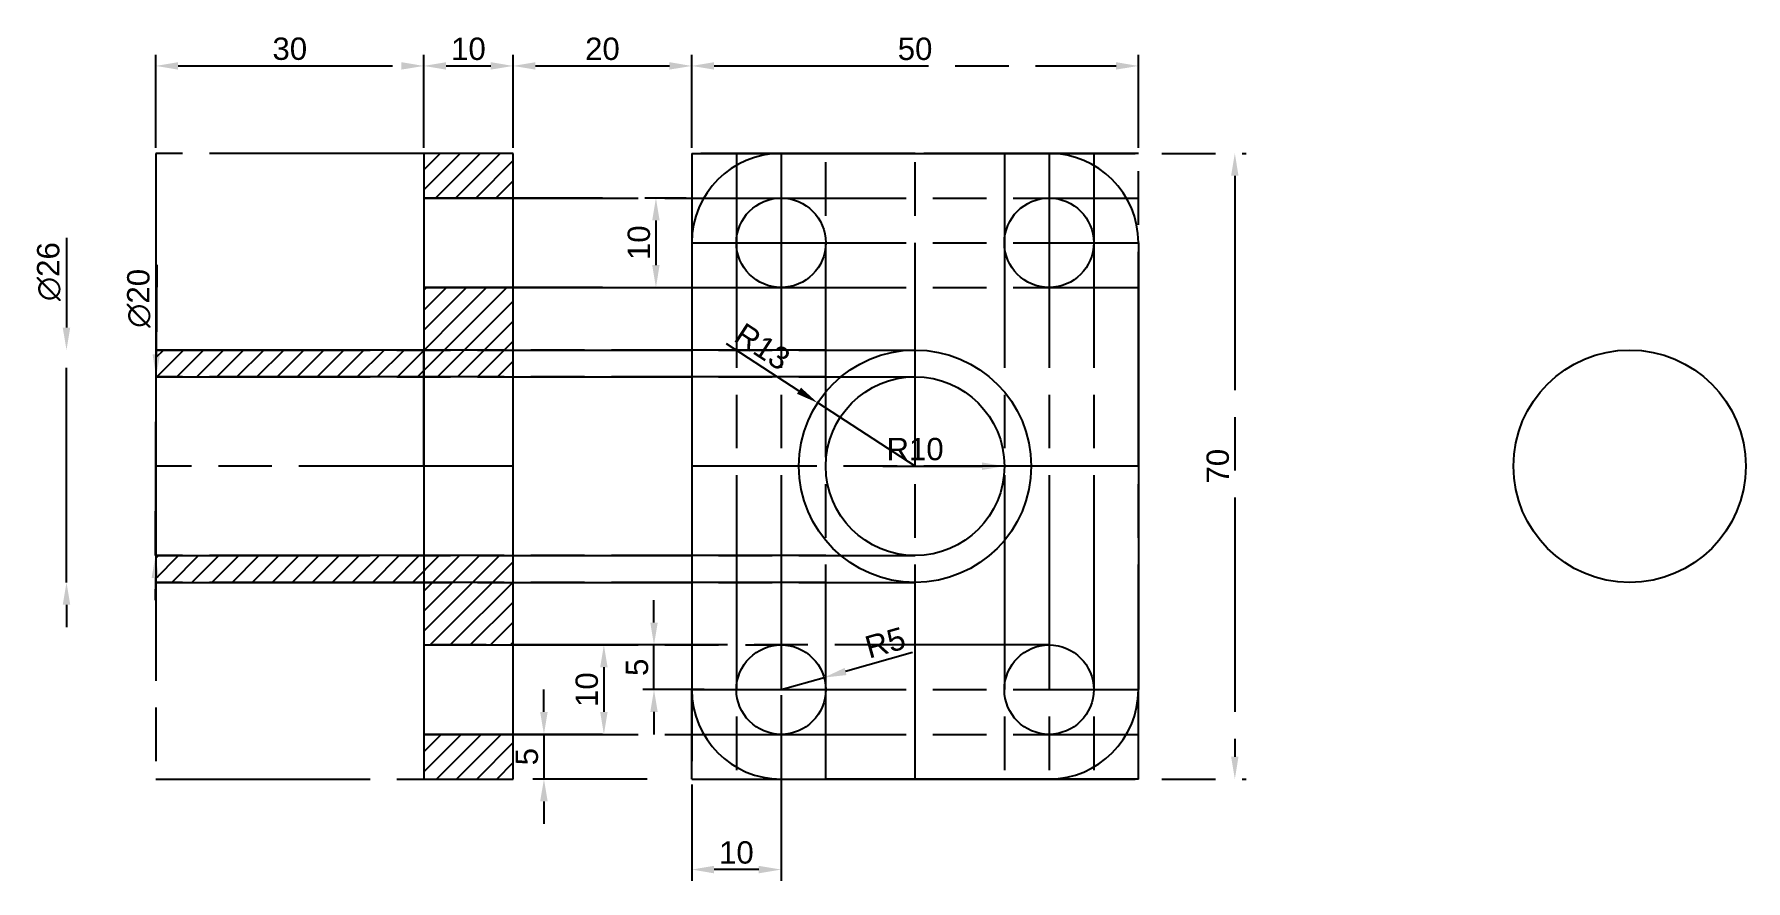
# Model space of a CAD drawing. Header units: millimetres. Extents: x -4 to 188, y -1 to 93.
import ezdxf

# ---------------------------------------------------------------- set-up
doc = ezdxf.new("R2010")
doc.units = ezdxf.units.MM
doc.linetypes.add('ACAD_ISO08W100', pattern=[36, 24, -3, 6, -3])
for name, color, linetype, true_color in [('Cotas', 7, 'ACAD_ISO08W100', 0xe60000), ('Guias', 7, 'ACAD_ISO08W100', 0x636363), ('Lineas', 7, 'Continuous', 0xffffff), ('Sombreado', 7, 'Continuous', 0x2dd7be)]:
    doc.layers.add(name, color=color, linetype=linetype, true_color=true_color)
doc.styles.get("Standard").update_dxf_attribs({"font": 'arial.ttf'})
doc.dimstyles.new('ISO-25', dxfattribs={"dimtxt": 2.5, "dimasz": 2.5, "dimexe": 1.25, "dimexo": 0.625, "dimtad": 1, "dimtxsty": 'Standard', "dimcen": 2.5, "dimadec": 0, "dimazin": 0, "dimtfac": 1, "dimtmove": 0, "dimatfit": 3, "dimfxl": 1, "dimarcsym": 0})

# ---------------------------------------------------------------- blocks, each defined once
blk = doc.blocks.new('*D2')
at = {"layer": 'Cotas', "color": 0, "lineweight": -2, "transparency": 16777216}
for p, q in [((95.63, 80), (132.05, 80)), ((130.8, 77.5), (130.8, 12.5)), ((95.63, 10), (132.05, 10))]:
    blk.add_line(p, q, dxfattribs=at)
at = {"layer": 'Cotas', "color": 0, "transparency": 16777216}
for points in [[(130.38, 77.5), (131.21, 77.5), (130.8, 80)], [(130.38, 12.5), (131.21, 12.5), (130.8, 10)]]:
    blk.add_solid(points, dxfattribs=at)
at = {"layer": 'Defpoints', "color": 0, "transparency": 16777216}
for p in [(95, 80), (95, 10), (130.8, 10)]:
    blk.add_point(p, dxfattribs=at)
at = {"layer": 'Cotas', "color": 0, "transparency": 16777216, "insert": (128.9, 45), "char_height": 2.5, "attachment_point": 5, "rotation": 90}
blk.add_mtext('70', dxfattribs=at)
blk = doc.blocks.new('*D3')
at = {"layer": 'Cotas', "color": 0, "lineweight": -2, "transparency": 16777216}
for p, q in [((70, 80.62), (70, 91.03)), ((120, 80.62), (120, 91.03)), ((72.5, 89.78), (117.5, 89.78))]:
    blk.add_line(p, q, dxfattribs=at)
at = {"layer": 'Cotas', "color": 0, "transparency": 16777216}
for points in [[(72.5, 90.2), (72.5, 89.37), (70, 89.78)], [(117.5, 90.2), (117.5, 89.37), (120, 89.78)]]:
    blk.add_solid(points, dxfattribs=at)
at = {"layer": 'Defpoints', "color": 0, "transparency": 16777216}
for p in [(120, 89.78), (70, 80), (120, 80)]:
    blk.add_point(p, dxfattribs=at)
at = {"layer": 'Cotas', "color": 0, "transparency": 16777216, "insert": (95, 91.68), "char_height": 2.5, "attachment_point": 5}
blk.add_mtext('50', dxfattribs=at)
blk = doc.blocks.new('*D4')
at = {"layer": 'Cotas', "color": 0, "lineweight": -2, "transparency": 16777216}
blk.add_line((91.39, 45), (102.5, 45), dxfattribs=at)
at = {"layer": 'Cotas', "color": 0, "transparency": 16777216}
blk.add_solid([(102.5, 45.42), (102.5, 44.58), (105, 45)], dxfattribs=at)
at = {"layer": 'Defpoints', "color": 0, "transparency": 16777216}
for p in [(95, 45), (105, 45)]:
    blk.add_point(p, dxfattribs=at)
at = {"layer": 'Cotas', "color": 0, "transparency": 16777216, "insert": (95, 46.9), "char_height": 2.5, "attachment_point": 5}
blk.add_mtext('R10', dxfattribs=at)
blk = doc.blocks.new('*D5')
at = {"layer": 'Cotas', "color": 0, "lineweight": -2, "transparency": 16777216}
for p, q in [((73.85, 58.74), (82, 53.44)), ((95, 45), (84.1, 52.08))]:
    blk.add_line(p, q, dxfattribs=at)
at = {"layer": 'Cotas', "color": 0, "transparency": 16777216}
blk.add_solid([(82.23, 53.79), (81.78, 53.1), (84.1, 52.08)], dxfattribs=at)
at = {"layer": 'Defpoints', "color": 0, "transparency": 16777216}
for p in [(84.1, 52.08), (95, 45)]:
    blk.add_point(p, dxfattribs=at)
at = {"layer": 'Cotas', "color": 0, "transparency": 16777216, "insert": (77.91, 58.37), "char_height": 2.5, "attachment_point": 5, "rotation": 326.9873}
blk.add_mtext('R13', dxfattribs=at)
blk = doc.blocks.new('*D6')
at = {"layer": 'Cotas', "color": 0, "lineweight": -2, "transparency": 16777216}
for p, q in [((69.38, 75), (64.74, 75)), ((65.99, 72.5), (65.99, 67.5)), ((60.63, 65), (67.24, 65))]:
    blk.add_line(p, q, dxfattribs=at)
at = {"layer": 'Cotas', "color": 0, "transparency": 16777216}
for points in [[(65.57, 72.5), (66.4, 72.5), (65.99, 75)], [(65.57, 67.5), (66.4, 67.5), (65.99, 65)]]:
    blk.add_solid(points, dxfattribs=at)
at = {"layer": 'Defpoints', "color": 0, "transparency": 16777216}
for p in [(70, 75), (60, 65), (65.99, 65)]:
    blk.add_point(p, dxfattribs=at)
at = {"layer": 'Cotas', "color": 0, "transparency": 16777216, "insert": (64.09, 70), "char_height": 2.5, "attachment_point": 5, "rotation": 90}
blk.add_mtext('10', dxfattribs=at)
blk = doc.blocks.new('*D7')
at = {"layer": 'Cotas', "color": 0, "lineweight": -2, "transparency": 16777216}
for p, q in [((63.15, 25), (58.91, 25)), ((60.16, 22.5), (60.16, 17.5)), ((54.4, 15), (61.41, 15))]:
    blk.add_line(p, q, dxfattribs=at)
at = {"layer": 'Cotas', "color": 0, "transparency": 16777216}
for points in [[(59.75, 22.5), (60.58, 22.5), (60.16, 25)], [(59.75, 17.5), (60.58, 17.5), (60.16, 15)]]:
    blk.add_solid(points, dxfattribs=at)
at = {"layer": 'Defpoints', "color": 0, "transparency": 16777216}
for p in [(63.77, 25), (53.77, 15), (60.16, 15)]:
    blk.add_point(p, dxfattribs=at)
at = {"layer": 'Cotas', "color": 0, "transparency": 16777216, "insert": (58.26, 20), "char_height": 2.5, "attachment_point": 5, "rotation": 90}
blk.add_mtext('10', dxfattribs=at)
blk = doc.blocks.new('*D8')
at = {"layer": 'Cotas', "color": 0, "lineweight": -2, "transparency": 16777216}
for p, q in [((53.45, 17.5), (53.45, 20)), ((55.02, 15), (52.2, 15)), ((53.45, 15), (53.45, 10)), ((65.02, 10), (52.2, 10)), ((53.45, 7.5), (53.45, 5))]:
    blk.add_line(p, q, dxfattribs=at)
at = {"layer": 'Cotas', "color": 0, "transparency": 16777216}
for points in [[(53.03, 17.5), (53.87, 17.5), (53.45, 15)], [(53.03, 7.5), (53.87, 7.5), (53.45, 10)]]:
    blk.add_solid(points, dxfattribs=at)
at = {"layer": 'Defpoints', "color": 0, "transparency": 16777216}
for p in [(55.65, 15), (53.45, 10), (65.65, 10)]:
    blk.add_point(p, dxfattribs=at)
at = {"layer": 'Cotas', "color": 0, "transparency": 16777216, "insert": (51.55, 12.5), "char_height": 2.5, "attachment_point": 5, "rotation": 90}
blk.add_mtext('5', dxfattribs=at)
blk = doc.blocks.new('*D9')
at = {"layer": 'Cotas', "color": 0, "lineweight": -2, "transparency": 16777216}
for p, q in [((94.73, 24.14), (87.22, 22.03)), ((80, 20), (84.81, 21.35))]:
    blk.add_line(p, q, dxfattribs=at)
at = {"layer": 'Cotas', "color": 0, "transparency": 16777216}
blk.add_solid([(87.11, 22.43), (87.33, 21.63), (84.81, 21.35)], dxfattribs=at)
at = {"layer": 'Defpoints', "color": 0, "transparency": 16777216}
for p in [(84.81, 21.35), (80, 20)]:
    blk.add_point(p, dxfattribs=at)
at = {"layer": 'Cotas', "color": 0, "transparency": 16777216, "insert": (91.66, 25.25), "char_height": 2.5, "attachment_point": 5, "rotation": 15.7058}
blk.add_mtext('R5', dxfattribs=at)
blk = doc.blocks.new('*D10')
at = {"layer": 'Cotas', "color": 0, "lineweight": -2, "transparency": 16777216}
for p, q in [((80, 19.38), (80, -1.38)), ((70, 9.38), (70, -1.38)), ((77.5, -0.13), (72.5, -0.13))]:
    blk.add_line(p, q, dxfattribs=at)
at = {"layer": 'Cotas', "color": 0, "transparency": 16777216}
for points in [[(72.5, 0.29), (72.5, -0.55), (70, -0.13)], [(77.5, 0.29), (77.5, -0.55), (80, -0.13)]]:
    blk.add_solid(points, dxfattribs=at)
at = {"layer": 'Defpoints', "color": 0, "transparency": 16777216}
for p in [(80, 20), (70, 10), (70, -0.13)]:
    blk.add_point(p, dxfattribs=at)
at = {"layer": 'Cotas', "color": 0, "transparency": 16777216, "insert": (75, 1.77), "char_height": 2.5, "attachment_point": 5}
blk.add_mtext('10', dxfattribs=at)
blk = doc.blocks.new('*D11')
at = {"layer": 'Cotas', "color": 0, "lineweight": -2, "transparency": 16777216}
for p, q in [((65.77, 27.5), (65.77, 30)), ((71.38, 25), (64.52, 25)), ((65.77, 20), (65.77, 25)), ((71.38, 20), (64.52, 20)), ((65.77, 17.5), (65.77, 15))]:
    blk.add_line(p, q, dxfattribs=at)
at = {"layer": 'Cotas', "color": 0, "transparency": 16777216}
for points in [[(65.36, 27.5), (66.19, 27.5), (65.77, 25)], [(65.36, 17.5), (66.19, 17.5), (65.77, 20)]]:
    blk.add_solid(points, dxfattribs=at)
at = {"layer": 'Defpoints', "color": 0, "transparency": 16777216}
for p in [(65.77, 25), (72, 25), (72, 20)]:
    blk.add_point(p, dxfattribs=at)
at = {"layer": 'Cotas', "color": 0, "transparency": 16777216, "insert": (63.88, 22.5), "char_height": 2.5, "attachment_point": 5, "rotation": 90}
blk.add_mtext('5', dxfattribs=at)
blk = doc.blocks.new('*D12')
at = {"layer": 'Cotas', "color": 0, "lineweight": -2, "transparency": 16777216}
for p, q in [((50, 80.62), (50, 91.03)), ((70, 80.62), (70, 91.03)), ((52.5, 89.78), (67.5, 89.78))]:
    blk.add_line(p, q, dxfattribs=at)
at = {"layer": 'Cotas', "color": 0, "transparency": 16777216}
for points in [[(52.5, 90.2), (52.5, 89.37), (50, 89.78)], [(67.5, 90.2), (67.5, 89.37), (70, 89.78)]]:
    blk.add_solid(points, dxfattribs=at)
at = {"layer": 'Defpoints', "color": 0, "transparency": 16777216}
for p in [(70, 89.78), (50, 80), (70, 80)]:
    blk.add_point(p, dxfattribs=at)
at = {"layer": 'Cotas', "color": 0, "transparency": 16777216, "insert": (60, 91.68), "char_height": 2.5, "attachment_point": 5}
blk.add_mtext('20', dxfattribs=at)
blk = doc.blocks.new('*D13')
at = {"layer": 'Cotas', "color": 0, "lineweight": -2, "transparency": 16777216}
for p, q in [((40, 80.62), (40, 91.03)), ((50, 80.62), (50, 91.03)), ((42.5, 89.78), (47.5, 89.78))]:
    blk.add_line(p, q, dxfattribs=at)
at = {"layer": 'Cotas', "color": 0, "transparency": 16777216}
for points in [[(42.5, 90.2), (42.5, 89.37), (40, 89.78)], [(47.5, 90.2), (47.5, 89.37), (50, 89.78)]]:
    blk.add_solid(points, dxfattribs=at)
at = {"layer": 'Defpoints', "color": 0, "transparency": 16777216}
for p in [(50, 89.78), (40, 80), (50, 80)]:
    blk.add_point(p, dxfattribs=at)
at = {"layer": 'Cotas', "color": 0, "transparency": 16777216, "insert": (45, 91.68), "char_height": 2.5, "attachment_point": 5}
blk.add_mtext('10', dxfattribs=at)
blk = doc.blocks.new('*D14')
at = {"layer": 'Cotas', "color": 0, "lineweight": -2, "transparency": 16777216}
for p, q in [((10, 80.62), (10, 91.03)), ((40, 80.62), (40, 91.03)), ((12.5, 89.78), (37.5, 89.78))]:
    blk.add_line(p, q, dxfattribs=at)
at = {"layer": 'Cotas', "color": 0, "transparency": 16777216}
for points in [[(12.5, 90.2), (12.5, 89.37), (10, 89.78)], [(37.5, 90.2), (37.5, 89.37), (40, 89.78)]]:
    blk.add_solid(points, dxfattribs=at)
at = {"layer": 'Defpoints', "color": 0, "transparency": 16777216}
for p in [(40, 89.78), (10, 80), (40, 80)]:
    blk.add_point(p, dxfattribs=at)
at = {"layer": 'Cotas', "color": 0, "transparency": 16777216, "insert": (25, 91.69), "char_height": 2.5, "attachment_point": 5}
blk.add_mtext('30', dxfattribs=at)
blk = doc.blocks.new('*D15')
at = {"layer": 'Cotas', "color": 0, "lineweight": -2, "transparency": 16777216}
for p, q in [((0, 70.55), (0, 60.5)), ((0, 32), (0, 58)), ((0, 29.5), (0, 27))]:
    blk.add_line(p, q, dxfattribs=at)
at = {"layer": 'Cotas', "color": 0, "transparency": 16777216}
for points in [[(-0.42, 60.5), (0.42, 60.5), (0, 58)], [(-0.42, 29.5), (0.42, 29.5), (0, 32)]]:
    blk.add_solid(points, dxfattribs=at)
at = {"layer": 'Defpoints', "color": 0, "transparency": 16777216}
for p in [(0, 58), (0, 32)]:
    blk.add_point(p, dxfattribs=at)
at = {"layer": 'Cotas', "color": 0, "transparency": 16777216, "insert": (-1.97, 66.77), "char_height": 2.5, "attachment_point": 5, "rotation": 90}
blk.add_mtext('∅26', dxfattribs=at)
blk = doc.blocks.new('*D16')
at = {"layer": 'Cotas', "color": 0, "lineweight": -2, "transparency": 16777216}
for p, q in [((10.1, 67.54), (10.05, 57.5)), ((9.96, 35), (10.04, 55)), ((9.95, 32.5), (9.94, 30))]:
    blk.add_line(p, q, dxfattribs=at)
at = {"layer": 'Cotas', "color": 0, "transparency": 16777216}
for points in [[(9.64, 57.5), (10.47, 57.5), (10.04, 55)], [(9.53, 32.5), (10.36, 32.5), (9.96, 35)]]:
    blk.add_solid(points, dxfattribs=at)
at = {"layer": 'Defpoints', "color": 0, "transparency": 16777216}
for p in [(10.04, 55), (9.96, 35)]:
    blk.add_point(p, dxfattribs=at)
at = {"layer": 'Cotas', "color": 0, "transparency": 16777216, "insert": (8.11, 63.78), "char_height": 2.5, "attachment_point": 5, "rotation": 89.7566}
blk.add_mtext('∅20', dxfattribs=at)

msp = doc.modelspace()

# ---------------------------------------------------------------- hatches: boundary and pattern name
at = {"layer": 'Sombreado'}
h = msp.add_hatch(dxfattribs=at)
h.set_pattern_fill('ANSI31', color=256, scale=0.5)
h.paths.add_polyline_path([(40, 58), (10, 58), (10, 55), (40, 55)])
h.paths.add_polyline_path([(50, 80), (40, 80), (40, 75), (50, 75)])
h.paths.add_polyline_path([(50, 65), (40, 65), (40, 58), (50, 58)])
h.paths.add_polyline_path([(50, 58), (40, 58), (40, 55), (50, 55)])
h.paths.add_polyline_path([(50, 35), (40, 35), (40, 32), (50, 32)])
h.paths.add_polyline_path([(50, 32), (40, 32), (40, 25), (50, 25)])
h.paths.add_polyline_path([(50, 15), (40, 15), (40, 10), (50, 10)])
h.paths.add_polyline_path([(40, 35), (10, 35), (10, 32), (40, 32)])

# ---------------------------------------------------------------- linework, layer by layer
at = {"layer": 'Guias'}
for p, q in [((40, 80), (10, 80)), ((10, 80), (10, 45)), ((50, 80), (40, 80)), ((50, 45), (50, 80)), ((95, 80), (70, 80)), ((70, 80), (70, 45)), ((70, 80), (75, 80)), ((70, 80), (70, 70)), ((70, 80), (70, 75)), ((75, 80), (80, 80)), ((75, 80), (75, 10)), ((80, 80), (80, 10)), ((95, 80), (85, 80)), ((85, 10), (85, 80)), ((120, 80), (95, 80)), ((95, 10), (95, 80)), ((95, 80), (105, 80)), ((105, 80), (105, 10)), ((115, 80), (110, 80)), ((110, 80), (110, 10)), ((120, 80), (115, 80)), ((115, 80), (115, 10)), ((120, 45), (120, 80)), ((60, 75), (40, 75)), ((40, 75), (80, 75)), ((70, 75), (120, 75)), ((70, 70), (120, 70)), ((70, 70), (70, 65)), ((60, 65), (40, 65)), ((40, 65), (80, 65)), ((70, 65), (120, 65)), ((40, 58), (10, 58)), ((85, 58), (10, 58)), ((10, 58), (95, 58)), ((40, 45), (40, 58)), ((95, 45), (95, 58)), ((40, 55), (10, 55)), ((85, 55), (10, 55)), ((10, 55), (95, 55)), ((40, 45), (40, 55)), ((95, 45), (95, 55)), ((10, 45), (10, 10)), ((50, 45), (10, 45)), ((40, 45), (40, 35)), ((40, 45), (40, 32)), ((50, 10), (50, 45)), ((70, 45), (70, 10)), ((120, 45), (70, 45)), ((120, 10), (120, 45)), ((40, 35), (10, 35)), ((85, 35), (10, 35)), ((10, 35), (95, 35)), ((40, 32), (10, 32)), ((85, 32), (10, 32)), ((10, 32), (95, 32)), ((110, 25), (40, 25)), ((40, 25), (80, 25)), ((120, 20), (120, 25)), ((70, 10), (70, 20)), ((70, 20), (120, 20)), ((60, 15), (40, 15)), ((40, 15), (80, 15)), ((70, 10), (70, 15)), ((70, 15), (120, 15)), ((10, 10), (40, 10)), ((40, 10), (50, 10)), ((70, 10), (95, 10)), ((70, 10), (75, 10)), ((75, 10), (80, 10)), ((95, 10), (85, 10)), ((115, 10), (86.588, 10)), ((95, 10), (120, 10)), ((95, 10), (105, 10)), ((120, 10), (110, 10)), ((120, 10), (115, 10))]:
    msp.add_line(p, q, dxfattribs=at)
at = {"layer": 'Lineas'}
for p, q in [((50, 80), (40, 80)), ((40, 80), (40, 10)), ((50, 10), (50, 80)), ((80, 80), (110, 80)), ((70, 70), (70, 20)), ((120, 70), (120, 20)), ((40, 58), (10, 58)), ((10, 58), (10, 32)), ((40, 58), (40, 32)), ((10, 32), (40, 32)), ((40, 10), (50, 10)), ((80, 10), (110, 10))]:
    msp.add_line(p, q, dxfattribs=at)
for centre, radius in [((80, 70), 5), ((110, 70), 5), ((95, 45), 13), ((175, 45), 13), ((95, 45), 10), ((80, 20), 5), ((110, 20), 5)]:
    msp.add_circle(centre, radius, dxfattribs=at)
for centre, start, end in [((80, 70), 90, 180), ((110, 70), 0, 90), ((80, 20), 180, 270), ((110, 20), 270, 0)]:
    msp.add_arc(centre, 10, start, end, dxfattribs=at)

# ---------------------------------------------------------------- dimensions: what is measured, and where the dimension line sits
at = {"layer": 'Cotas'}
for base, p1, p2, picture, middle in [((40, 89.783), (10, 80), (40, 80), '*D14', (25, 91.685)), ((50, 89.783), (40, 80), (50, 80), '*D13', (45, 91.685)), ((70, 89.783), (50, 80), (70, 80), '*D12', (60, 91.685)), ((120, 89.783), (70, 80), (120, 80), '*D3', (95, 91.685)), ((70, -0.13), (80, 20), (70, 10), '*D10', (75, 1.772))]:
    dim = msp.add_linear_dim(base=base, p1=p1, p2=p2, dimstyle='ISO-25', dxfattribs=at)
    dim.commit()
    dim.dimension.update_dxf_attribs({"geometry": picture, "text_midpoint": middle})
for base, p1, p2, picture, middle in [((130.797, 10), (95, 80), (95, 10), '*D2', (128.895, 45)), ((65.988, 65), (70, 75), (60, 65), '*D6', (64.087, 70)), ((65.774, 25), (72, 20), (72, 25), '*D11', (63.878, 22.5)), ((60.165, 15), (63.774, 25), (53.774, 15), '*D7', (58.263, 20)), ((53.448, 10), (55.649, 15), (65.649, 10), '*D8', (51.552, 12.5))]:
    dim = msp.add_linear_dim(base=base, p1=p1, p2=p2, angle=90, dimstyle='ISO-25', dxfattribs=at)
    dim.commit()
    dim.dimension.update_dxf_attribs({"geometry": picture, "text_midpoint": middle})
for p1, p2, picture, middle in [((0, 32), (0, 58), '*D15', (-1.971, 66.775)), ((9.958, 35), (10.042, 55), '*D16', (8.108, 63.78))]:
    dim = msp.add_diameter_dim_2p(p1=p1, p2=p2, dimstyle='ISO-25', dxfattribs=at)
    dim.commit()
    dim.dimension.update_dxf_attribs({"geometry": picture, "text_midpoint": middle})
for center, mpoint, picture, middle in [((95, 45), (84.099, 52.083), '*D5', (77.914, 58.37)), ((80, 20), (84.813, 21.353), '*D9', (91.664, 25.25))]:
    dim = msp.add_radius_dim(center=center, mpoint=mpoint, dimstyle='ISO-25', dxfattribs=at)
    dim.commit()
    dim.dimension.update_dxf_attribs({"geometry": picture, "text_midpoint": middle})
dim = msp.add_radius_dim(center=(95, 45), mpoint=(105, 45), dimstyle='ISO-25', dxfattribs=at)
dim.commit()
dim.dimension.update_dxf_attribs({"geometry": '*D4', "text_midpoint": (95, 45), "dimtype": 164})

doc.saveas('drawing.dxf')
